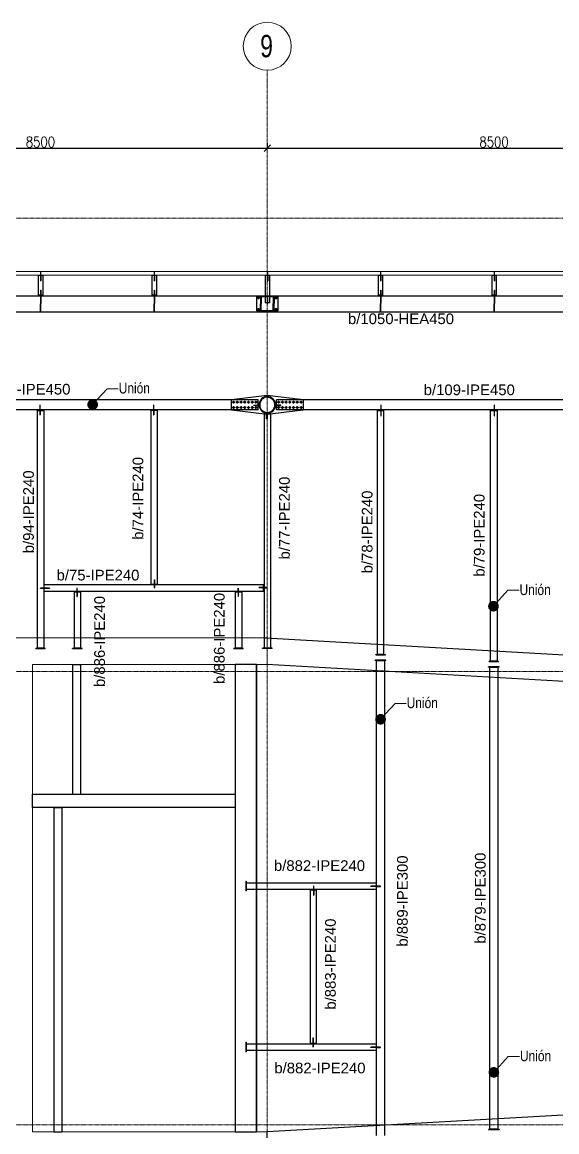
# Model space of a CAD drawing. Extents: x 7536 to 102814, y -9868 to 35131.
# Drawn here: x 34240 to 44257, y 14325 to 35131 of the extents above; entities that cross this region are included whole.
import ezdxf
from ezdxf.enums import TextEntityAlignment as Align

# ---------------------------------------------------------------- set-up
doc = ezdxf.new("R2010")
doc.units = 0
doc.header["$LTSCALE"] = 0.4
doc.linetypes.add('Grid Line', pattern=[3.33375, 1.905, -0.47625, 0.47625, -0.47625])
doc.layers.get('0').update_dxf_attribs({"color": 255})
for name, color, linetype, lineweight in [('0-1', 7, 'Continuous', 5), ('E_COLUMNAS-1', 1, 'Continuous', 25), ('E_EJES', 8, 'Continuous', 9), ('E_EJES-1', 8, 'Grid Line', 9), ('E_TEXTO', 3, 'Continuous', 9), ('E_VIGAS-1', 254, 'Continuous', 25), ('E_VIGAS-2', 5, 'Continuous', 25), ('I-WALL-1', 2, 'Continuous', 18)]:
    doc.layers.add(name, color=color, linetype=linetype, lineweight=lineweight)
for name, color, linetype in [('COTAS', 8, 'Continuous'), ('P-PLATINA', 6, 'Continuous'), ('VIGAS', 8, 'Continuous')]:
    doc.layers.add(name, color=color, linetype=linetype)
doc.styles.add('CNI_COTAS', font='romans.shx', dxfattribs={"width": 0.8})
doc.styles.add('CX', font='ARIALUNI.ttf', dxfattribs={"width": 0.8, "height": 300})
doc.styles.add('Swis721 LtCn BT', font='swisscl.ttf', dxfattribs={"height": 0.42})
doc.styles.add('VERDANA', font='arial.ttf')
doc.dimstyles.new('1.5', dxfattribs={"dimscale": 0, "dimtxt": 200, "dimasz": 120, "dimexe": 4, "dimexo": 4, "dimgap": 15, "dimtad": 1, "dimdec": 0, "dimzin": 4, "dimdsep": 46, "dimtxsty": 'CNI_COTAS', "dimblk": 'OBLIQUE', "dimcen": -0.09, "dimclrd": 256, "dimclrt": 3, "dimadec": 0, "dimazin": 0, "dimtfac": 1, "dimtdec": 0, "dimtmove": 2, "dimatfit": 0, "dimldrblk": 'OBLIQUE', "dimfxl": 0.05, "dimtolj": 1, "dimtzin": 0, "dimarcsym": 0})

# ---------------------------------------------------------------- blocks, each defined once
blk = doc.blocks.new('Grid - CNI_NOMBRE EJES-372759-_6_00m_N_E_-NIVEL-2 DOC')
at = {"layer": 'E_EJES'}
blk.add_circle((0, 0), 0.003, dxfattribs=at)
blk = doc.blocks.new('_Oblique')
at = {"color": 0, "linetype": 'ByBlock', "lineweight": -2}
blk.add_line((-0.5, -0.5), (0.5, 0.5), dxfattribs=at)
blk = doc.blocks.new('*D101')
at = {"layer": 'COTAS', "lineweight": -2, "transparency": 16777216}
blk.add_line((30332, 32769), (38832, 32769), dxfattribs=at)
at = {"layer": 'COTAS', "color": 0, "lineweight": -2, "transparency": 16777216}
blk.add_line((38832, 32862), (38832, 32765), dxfattribs=at)
at = {"layer": 'Defpoints', "color": 0, "transparency": 16777216}
for p in [(30332, 32769), (38832, 32866), (38832, 32769)]:
    blk.add_point(p, dxfattribs=at)
at = {"layer": 'COTAS', "lineweight": -2, "transparency": 16777216, "xscale": 120, "yscale": 120, "zscale": 120, "rotation": 180}
blk.add_blockref('_Oblique', (30332, 32769), dxfattribs=at)
at = {"layer": 'COTAS', "lineweight": -2, "transparency": 16777216, "xscale": 120, "yscale": 120, "zscale": 120}
blk.add_blockref('_Oblique', (38832, 32769), dxfattribs=at)
at = {"layer": 'COTAS', "color": 3, "transparency": 16777216, "insert": (34582, 32884), "char_height": 200, "attachment_point": 5, "style": 'CNI_COTAS'}
blk.add_mtext('\\A1;8500', dxfattribs=at)
blk = doc.blocks.new('*D102')
at = {"layer": 'COTAS', "color": 0, "lineweight": -2, "transparency": 16777216}
blk.add_line((47332, 32990), (47332, 32765), dxfattribs=at)
at = {"layer": 'COTAS', "lineweight": -2, "transparency": 16777216}
blk.add_line((38832, 32769), (47332, 32769), dxfattribs=at)
at = {"layer": 'Defpoints', "color": 0, "transparency": 16777216}
for p in [(47332, 32994), (38832, 32769), (47332, 32769)]:
    blk.add_point(p, dxfattribs=at)
at = {"layer": 'COTAS', "lineweight": -2, "transparency": 16777216, "xscale": 120, "yscale": 120, "zscale": 120, "rotation": 180}
blk.add_blockref('_Oblique', (38832, 32769), dxfattribs=at)
at = {"layer": 'COTAS', "lineweight": -2, "transparency": 16777216, "xscale": 120, "yscale": 120, "zscale": 120}
blk.add_blockref('_Oblique', (47332, 32769), dxfattribs=at)
at = {"layer": 'COTAS', "color": 3, "transparency": 16777216, "insert": (43082, 32884), "char_height": 200, "attachment_point": 5, "style": 'CNI_COTAS'}
blk.add_mtext('\\A1;8500', dxfattribs=at)

msp = doc.modelspace()

# ---------------------------------------------------------------- hatches: boundary and pattern name
at = {"layer": 'E_COLUMNAS-1'}
h = msp.add_hatch(dxfattribs=at)
h.set_pattern_fill('', color=256, scale=70, style=0, pattern_type=0)
h.set_pattern_definition([(45, (38981.93, 27985.31), (-157.15, 157.15), [])])
h.paths.add_polyline_path([(38984.9, 27955.6), (38981.9, 27985.3), (38973.3, 28013.9), (38959.2, 28040.3), (38940.2, 28063.4), (38917.1, 28082.4), (38890.7, 28096.5), (38862.1, 28105.1), (38832.4, 28108.1), (38802.6, 28105.1), (38774, 28096.5), (38747.6, 28082.4), (38724.5, 28063.4), (38705.6, 28040.3), (38691.5, 28013.9), (38682.8, 27985.3), (38679.9, 27955.6), (38682.8, 27925.8), (38691.5, 27897.2), (38705.6, 27870.8), (38724.5, 27847.7), (38747.6, 27828.8), (38774, 27814.7), (38802.6, 27806), (38832.4, 27803.1), (38862.1, 27806), (38890.7, 27814.7), (38917.1, 27828.8), (38940.2, 27847.7), (38959.2, 27870.8), (38973.3, 27897.2), (38981.9, 27925.8)])
h.paths.add_polyline_path([(38964, 27901), (38950.8, 27876.4), (38933.1, 27854.8), (38911.5, 27837.1), (38886.9, 27823.9), (38860.2, 27815.8), (38832.4, 27813.1), (38804.6, 27815.8), (38777.8, 27823.9), (38753.2, 27837.1), (38731.6, 27854.8), (38713.9, 27876.4), (38700.7, 27901), (38692.6, 27927.8), (38689.9, 27955.6), (38692.6, 27983.4), (38700.7, 28010.1), (38713.9, 28034.7), (38731.6, 28056.3), (38753.2, 28074), (38777.8, 28087.2), (38804.6, 28095.3), (38832.4, 28098.1), (38860.2, 28095.3), (38886.9, 28087.2), (38911.5, 28074), (38933.1, 28056.3), (38950.8, 28034.7), (38964, 28010.1), (38972.1, 27983.4), (38974.9, 27955.6), (38972.1, 27927.8)])

# ---------------------------------------------------------------- linework, layer by layer
at = {"color": 1, "linetype": 'Continuous'}
for p, q in [((38647.5, 29957.5), (38656.2, 29972.5)), ((38656.2, 29972.5), (38673.5, 29972.5)), ((38673.5, 29972.5), (38682.2, 29957.5)), ((38982.5, 29957.5), (38991.2, 29972.5)), ((38991.2, 29972.5), (39008.5, 29972.5)), ((39008.5, 29972.5), (39017.2, 29957.5)), ((38656.2, 29942.5), (38647.5, 29957.5)), ((38647.5, 29747.5), (38656.2, 29762.5)), ((38673.5, 29942.5), (38656.2, 29942.5)), ((38656.2, 29762.5), (38673.5, 29762.5)), ((38682.2, 29957.5), (38673.5, 29942.5)), ((38673.5, 29762.5), (38682.2, 29747.5)), ((38991.2, 29942.5), (38982.5, 29957.5)), ((38982.5, 29747.5), (38991.2, 29762.5)), ((39008.5, 29942.5), (38991.2, 29942.5)), ((38991.2, 29762.5), (39008.5, 29762.5)), ((39017.2, 29957.5), (39008.5, 29942.5)), ((39008.5, 29762.5), (39017.2, 29747.5)), ((38656.2, 29732.5), (38647.5, 29747.5)), ((38673.5, 29732.5), (38656.2, 29732.5)), ((38682.2, 29747.5), (38673.5, 29732.5)), ((38991.2, 29732.5), (38982.5, 29747.5)), ((39008.5, 29732.5), (38991.2, 29732.5)), ((39017.2, 29747.5), (39008.5, 29732.5))]:
    msp.add_line(p, q, dxfattribs=at)
for centre, radius, start, end in [((38199.9, 28005.6), 11.5, 18.0268, 198.0268), ((38199.9, 27905.6), 11.5, 18.0268, 198.0268), ((38199.9, 28005.6), 11.5, 198.0268, 18.0268), ((38199.9, 27905.6), 11.5, 198.0268, 18.0268), ((38199.9, 28005.6), 10, 90.0268, 270.0268), ((38199.9, 27905.6), 10, 90.0268, 270.0268), ((38199.9, 28005.6), 10, 270.0268, 90.0268), ((38199.9, 27905.6), 10, 270.0268, 90.0268), ((38269.9, 28005.6), 11.5, 18.0268, 198.0268), ((38269.9, 27905.6), 11.5, 18.0268, 198.0268), ((38269.9, 28005.6), 11.5, 198.0268, 18.0268), ((38269.9, 27905.6), 11.5, 198.0268, 18.0268), ((38269.9, 28005.6), 10, 90.0268, 270.0268), ((38269.9, 27905.6), 10, 90.0268, 270.0268), ((38269.9, 28005.6), 10, 270.0268, 90.0268), ((38269.9, 27905.6), 10, 270.0268, 90.0268), ((38339.9, 28005.6), 11.5, 18.0268, 198.0268), ((38339.9, 27905.6), 11.5, 18.0268, 198.0268), ((38339.9, 28005.6), 11.5, 198.0268, 18.0268), ((38339.9, 27905.6), 11.5, 198.0268, 18.0268), ((38339.9, 28005.6), 10, 90.0268, 270.0268), ((38339.9, 27905.6), 10, 90.0268, 270.0268), ((38339.9, 28005.6), 10, 270.0268, 90.0268), ((38339.9, 27905.6), 10, 270.0268, 90.0268), ((38409.9, 28005.7), 11.5, 18.0268, 198.0268), ((38409.9, 27905.7), 11.5, 18.0268, 198.0268), ((38409.9, 28005.7), 11.5, 198.0268, 18.0268), ((38409.9, 27905.7), 11.5, 198.0268, 18.0268), ((38409.9, 28005.7), 10, 90.0268, 270.0268), ((38409.9, 27905.7), 10, 90.0268, 270.0268), ((38409.9, 28005.7), 10, 270.0268, 90.0268), ((38409.9, 27905.7), 10, 270.0268, 90.0268), ((38479.9, 28005.7), 11.5, 18.0268, 198.0268), ((38479.9, 27905.7), 11.5, 18.0268, 198.0268), ((38479.9, 28005.7), 11.5, 198.0268, 18.0268), ((38479.9, 27905.7), 11.5, 198.0268, 18.0268), ((38479.9, 28005.7), 10, 90.0268, 270.0268), ((38479.9, 27905.7), 10, 90.0268, 270.0268), ((38479.9, 28005.7), 10, 270.0268, 90.0268), ((38479.9, 27905.7), 10, 270.0268, 90.0268), ((38549.9, 28005.7), 11.5, 18.0268, 198.0268), ((38549.9, 27905.7), 11.5, 18.0268, 198.0268), ((38549.9, 28005.7), 11.5, 198.0268, 18.0268), ((38549.9, 27905.7), 11.5, 198.0268, 18.0268), ((38549.9, 28005.7), 10, 90.0268, 270.0268), ((38549.9, 27905.7), 10, 90.0268, 270.0268), ((38549.9, 28005.7), 10, 270.0268, 90.0268), ((38549.9, 27905.7), 10, 270.0268, 90.0268), ((38619.9, 28005.8), 11.5, 18.0268, 198.0268), ((38619.9, 27905.8), 11.5, 18.0268, 198.0268), ((38619.9, 28005.8), 11.5, 198.0268, 18.0268), ((38619.9, 27905.8), 11.5, 198.0268, 18.0268), ((38619.9, 28005.8), 10, 90.0268, 270.0268), ((38619.9, 27905.8), 10, 90.0268, 270.0268), ((38619.9, 28005.8), 10, 270.0268, 90.0268), ((38619.9, 27905.8), 10, 270.0268, 90.0268), ((39044.9, 28005.3), 11.5, 18.0268, 198.0268), ((39044.9, 27905.3), 11.5, 18.0268, 198.0268), ((39044.9, 28005.3), 11.5, 198.0268, 18.0268), ((39044.9, 27905.3), 11.5, 198.0268, 18.0268), ((39044.9, 28005.3), 10, 90.0268, 270.0268), ((39044.9, 27905.3), 10, 90.0268, 270.0268), ((39044.9, 28005.3), 10, 270.0268, 90.0268), ((39044.9, 27905.3), 10, 270.0268, 90.0268), ((39114.9, 28005.3), 11.5, 18.0268, 198.0268), ((39114.9, 27905.3), 11.5, 18.0268, 198.0268), ((39114.9, 28005.3), 11.5, 198.0268, 18.0268), ((39114.9, 27905.3), 11.5, 198.0268, 18.0268), ((39114.9, 28005.3), 10, 90.0268, 270.0268), ((39114.9, 27905.3), 10, 90.0268, 270.0268), ((39114.9, 28005.3), 10, 270.0268, 90.0268), ((39114.9, 27905.3), 10, 270.0268, 90.0268), ((39184.9, 28005.4), 11.5, 18.0268, 198.0268), ((39184.9, 27905.4), 11.5, 18.0268, 198.0268), ((39184.9, 28005.4), 11.5, 198.0268, 18.0268), ((39184.9, 27905.4), 11.5, 198.0268, 18.0268), ((39184.9, 28005.4), 10, 90.0268, 270.0268), ((39184.9, 27905.4), 10, 90.0268, 270.0268), ((39184.9, 28005.4), 10, 270.0268, 90.0268), ((39184.9, 27905.4), 10, 270.0268, 90.0268), ((39254.9, 28005.4), 11.5, 18.0268, 198.0268), ((39254.9, 27905.4), 11.5, 18.0268, 198.0268), ((39254.9, 28005.4), 11.5, 198.0268, 18.0268), ((39254.9, 27905.4), 11.5, 198.0268, 18.0268), ((39254.9, 28005.4), 10, 90.0268, 270.0268), ((39254.9, 27905.4), 10, 90.0268, 270.0268), ((39254.9, 28005.4), 10, 270.0268, 90.0268), ((39254.9, 27905.4), 10, 270.0268, 90.0268), ((39324.9, 28005.4), 11.5, 18.0268, 198.0268), ((39324.9, 27905.4), 11.5, 18.0268, 198.0268), ((39324.9, 28005.4), 11.5, 198.0268, 18.0268), ((39324.9, 27905.4), 11.5, 198.0268, 18.0268), ((39324.9, 28005.4), 10, 90.0268, 270.0268), ((39324.9, 27905.4), 10, 90.0268, 270.0268), ((39324.9, 28005.4), 10, 270.0268, 90.0268), ((39324.9, 27905.4), 10, 270.0268, 90.0268), ((39394.9, 28005.5), 11.5, 18.0268, 198.0268), ((39394.9, 27905.5), 11.5, 18.0268, 198.0268), ((39394.9, 28005.5), 11.5, 198.0268, 18.0268), ((39394.9, 27905.5), 11.5, 198.0268, 18.0268), ((39394.9, 28005.5), 10, 90.0268, 270.0268), ((39394.9, 27905.5), 10, 90.0268, 270.0268), ((39394.9, 28005.5), 10, 270.0268, 90.0268), ((39394.9, 27905.5), 10, 270.0268, 90.0268), ((39464.9, 28005.5), 11.5, 18.0268, 198.0268), ((39464.9, 27905.5), 11.5, 18.0268, 198.0268), ((39464.9, 28005.5), 11.5, 198.0268, 18.0268), ((39464.9, 27905.5), 11.5, 198.0268, 18.0268), ((39464.9, 28005.5), 10, 90.0268, 270.0268), ((39464.9, 27905.5), 10, 90.0268, 270.0268), ((39464.9, 28005.5), 10, 270.0268, 90.0268), ((39464.9, 27905.5), 10, 270.0268, 90.0268)]:
    msp.add_arc(centre, radius, start, end, dxfattribs=at)
at = {"layer": '0-1', "color": 8}
for p, q in [((44827.4, 30454.2), (32837.4, 30454.2)), ((44827.4, 30389.2), (32837.4, 30389.2))]:
    msp.add_line(p, q, dxfattribs=at)
at = {"layer": 'E_COLUMNAS-1'}
for radius, start, end in [(155, 78.75, 258.75), (155, 78.75, 258.75), (152.5, 11.25, 191.25), (142.5, 348.75, 168.75), (155, 258.75, 78.75), (155, 258.75, 78.75), (152.5, 191.25, 11.25), (142.5, 168.75, 348.75)]:
    msp.add_arc((38832.4, 27955.6), radius, start, end, dxfattribs=at)
at = {"layer": 'E_EJES-1'}
for p, q in [((38832.4, 3740.4), (38832.4, 34230.5)), ((8436, 31455.7), (101914.5, 31455.7)), ((8436, 22955.7), (101914.5, 22955.7)), ((8436, 14455.7), (101914.5, 14455.7))]:
    msp.add_line(p, q, dxfattribs=at)
at = {"layer": 'E_TEXTO', "color": 4}
for p, q in [((35560, 27960), (35830.6, 28258)), ((35830.6, 28258), (36040.3, 28258)), ((43070, 24180), (43340.6, 24478)), ((43340.6, 24478), (43550.3, 24478)), ((40954.9, 22060), (41225.4, 22358)), ((41225.4, 22358), (41435.2, 22358)), ((43077.4, 15440), (43347.9, 15738)), ((43347.9, 15738), (43557.7, 15738))]:
    msp.add_line(p, q, dxfattribs=at)
at = {"layer": 'E_TEXTO', "color": 4, "const_width": 100}
for points in [[(35510, 27960, 1), (35610, 27960, 1)], [(43020, 24180, 1), (43120, 24180, 1)], [(40904.9, 22060, 1), (41004.9, 22060, 1)], [(43027.4, 15440, 1), (43127.4, 15440, 1)]]:
    msp.add_lwpolyline(points, format="xyb", close=True, dxfattribs=at)
at = {"layer": 'E_VIGAS-1', "color": 30, "true_color": 0xf26722}
for p, q in [((38232.6, 23085.8), (38232.6, 14325.9)), ((38632.6, 23085.8), (38632.6, 14325.9))]:
    msp.add_line(p, q, dxfattribs=at)
msp.add_lwpolyline([(38632.6, 14325.8), (38632.5, 23085.8), (38232.5, 23085.8), (38232.6, 14325.8)], close=True, dxfattribs=at)
at = {"layer": 'E_VIGAS-2', "color": 30, "true_color": 0xf26722}
for p, q in [((38801.6, 23587.9), (52139, 22830.8)), ((52032.6, 22336.1), (38825.3, 23085.8))]:
    msp.add_line(p, q, dxfattribs=at)
msp.add_lwpolyline([(38832.6, 13827.8), (38832.6, 14327.8), (52032.6, 15076.6)], dxfattribs=at)
at = {"layer": 'I-WALL-1', "color": 40, "true_color": 0xf8d731}
msp.add_lwpolyline([(30332.6, 13825.8), (38832.6, 13825.8), (38832.6, 14325.8), (34432.5, 14325.8), (34432.5, 23085.8), (38832.6, 23085.8), (38832.6, 23585.8), (30332.6, 23585.8), (30332.4, 23085.8), (34032.5, 23085.8), (34032.5, 14325.8), (30332.6, 14325.8)], close=True, dxfattribs=at)
at = {"layer": 'P-PLATINA'}
for p, q in [((40958, 27930.9), (40964, 27930.9)), ((43080.5, 27930.9), (43086.5, 27930.9))]:
    msp.add_line(p, q, dxfattribs=at)
for points in [[(38579.9, 27950.9), (38677.8, 27950.9), (38679.9, 27950.9), (38679.9, 27940.9), (38678.8, 27940.9), (38579.9, 27940.9)], [(40958, 27860.6), (40958, 27850.6), (40958, 27750.6), (40964, 27750.6), (40964, 27850.6), (40964, 27860.6), (40964, 27950.9), (40958, 27950.9)], [(43080.5, 27860.6), (43080.5, 27850.6), (43080.5, 27750.6), (43086.5, 27750.6), (43086.5, 27850.6), (43086.5, 27860.6), (43086.5, 27950.9), (43080.5, 27950.9)], [(38819.3, 27693.1), (38819.3, 27801.9), (38819.3, 27803.1), (38829.3, 27803.1), (38829.3, 27800.9), (38829.3, 27693.1)]]:
    msp.add_lwpolyline(points, close=True, dxfattribs=at)
msp.add_lwpolyline([(38985.9, 27941), (39084.8, 27940.7), (39084.8, 27950.7), (38986.9, 27951), (38984.8, 27951), (38984.8, 27941)], dxfattribs=at)
at = {"layer": 'VIGAS'}
for p, q in [((34623.4, 30379.2), (34541.4, 30379.2)), ((34541.4, 30379.2), (34541.4, 30012.5)), ((34590.9, 30446.7), (34584.9, 30446.7)), ((34584.9, 30446.7), (34584.9, 30389.2)), ((34584.9, 30436.7), (34590.9, 30436.7)), ((34584.9, 30389.2), (34584.9, 30379.2)), ((34584.9, 30389.2), (34590.9, 30389.2)), ((34584.9, 30379.2), (34584.9, 30281.7)), ((34584.9, 30376.7), (34590.9, 30376.7)), ((34590.9, 30389.2), (34590.9, 30446.7)), ((34590.9, 30389.2), (34590.9, 30379.2)), ((34590.9, 30379.2), (34590.9, 30281.7)), ((34623.4, 30379.2), (34623.4, 30012.5)), ((36753.4, 30379.2), (36671.4, 30379.2)), ((36671.4, 30379.2), (36671.4, 30012.5)), ((36720.9, 30446.7), (36714.9, 30446.7)), ((36714.9, 30446.7), (36714.9, 30389.2)), ((36714.9, 30436.7), (36720.9, 30436.7)), ((36714.9, 30389.2), (36714.9, 30379.2)), ((36714.9, 30389.2), (36720.9, 30389.2)), ((36714.9, 30379.2), (36714.9, 30281.7)), ((36714.9, 30376.7), (36720.9, 30376.7)), ((36720.9, 30389.2), (36720.9, 30446.7)), ((36720.9, 30389.2), (36720.9, 30379.2)), ((36720.9, 30379.2), (36720.9, 30281.7)), ((36753.4, 30379.2), (36753.4, 30012.5)), ((38873.4, 30379.2), (38791.4, 30379.2)), ((38791.4, 30379.2), (38791.4, 30002.5)), ((38840.9, 30446.7), (38834.9, 30446.7)), ((38834.9, 30446.7), (38834.9, 30389.2)), ((38834.9, 30436.7), (38840.9, 30436.7)), ((38834.9, 30389.2), (38834.9, 30379.2)), ((38834.9, 30389.2), (38840.9, 30389.2)), ((38834.9, 30379.2), (38834.9, 30281.7)), ((38834.9, 30376.7), (38840.9, 30376.7)), ((38840.9, 30389.2), (38840.9, 30446.7)), ((38840.9, 30389.2), (38840.9, 30379.2)), ((38840.9, 30379.2), (38840.9, 30281.7)), ((38873.4, 30379.2), (38873.4, 30002.5)), ((40993.4, 30379.2), (40911.4, 30379.2)), ((40911.4, 30379.2), (40911.4, 30012.5)), ((40960.9, 30446.7), (40954.9, 30446.7)), ((40954.9, 30446.7), (40954.9, 30389.2)), ((40954.9, 30436.7), (40960.9, 30436.7)), ((40954.9, 30389.2), (40954.9, 30379.2)), ((40954.9, 30389.2), (40960.9, 30389.2)), ((40954.9, 30379.2), (40954.9, 30281.7)), ((40954.9, 30376.7), (40960.9, 30376.7)), ((40960.9, 30389.2), (40960.9, 30446.7)), ((40960.9, 30389.2), (40960.9, 30379.2)), ((40960.9, 30379.2), (40960.9, 30281.7)), ((40993.4, 30379.2), (40993.4, 30012.5)), ((43123.4, 30379.2), (43041.4, 30379.2)), ((43041.4, 30379.2), (43041.4, 30012.5)), ((43090.9, 30446.7), (43084.9, 30446.7)), ((43084.9, 30446.7), (43084.9, 30389.2)), ((43084.9, 30436.7), (43090.9, 30436.7)), ((43084.9, 30389.2), (43084.9, 30379.2)), ((43084.9, 30389.2), (43090.9, 30389.2)), ((43084.9, 30379.2), (43084.9, 30281.7)), ((43084.9, 30376.7), (43090.9, 30376.7)), ((43090.9, 30389.2), (43090.9, 30446.7)), ((43090.9, 30389.2), (43090.9, 30379.2)), ((43090.9, 30379.2), (43090.9, 30281.7)), ((43123.4, 30379.2), (43123.4, 30012.5)), ((34584.9, 30296.7), (34590.9, 30296.7)), ((34584.9, 30281.7), (34590.9, 30281.7)), ((36714.9, 30296.7), (36720.9, 30296.7)), ((36714.9, 30281.7), (36720.9, 30281.7)), ((38834.9, 30296.7), (38840.9, 30296.7)), ((38834.9, 30281.7), (38840.9, 30281.7)), ((40954.9, 30296.7), (40960.9, 30296.7)), ((40954.9, 30281.7), (40960.9, 30281.7)), ((43084.9, 30296.7), (43090.9, 30296.7)), ((43084.9, 30281.7), (43090.9, 30281.7)), ((32832.4, 30002.5), (44832.4, 30002.5)), ((34623.4, 30012.5), (34541.4, 30012.5)), ((34584.9, 30107.5), (34584.9, 30012.5)), ((34584.9, 30107.5), (34590.9, 30107.5)), ((34584.9, 30022.5), (34590.9, 30022.5)), ((34584.9, 30012.5), (34584.9, 30002.5)), ((34584.9, 30002.5), (34584.9, 29858.3)), ((34584.9, 30002.5), (34590.9, 30002.5)), ((34590.9, 30107.5), (34590.9, 30012.5)), ((34590.9, 30012.5), (34590.9, 30002.5)), ((34590.9, 30002.5), (34590.9, 29858.3)), ((36753.4, 30012.5), (36671.4, 30012.5)), ((36714.9, 30107.5), (36714.9, 30012.5)), ((36714.9, 30107.5), (36720.9, 30107.5)), ((36714.9, 30022.5), (36720.9, 30022.5)), ((36714.9, 30012.5), (36714.9, 30002.5)), ((36714.9, 30002.5), (36714.9, 29858.3)), ((36714.9, 30002.5), (36720.9, 30002.5)), ((36720.9, 30107.5), (36720.9, 30012.5)), ((36720.9, 30012.5), (36720.9, 30002.5)), ((36720.9, 30002.5), (36720.9, 29858.3)), ((38634.9, 29987.5), (39029.9, 29987.5)), ((38634.9, 29717.5), (38634.9, 29987.5)), ((38703.4, 30002.5), (38703.4, 29858.3)), ((38703.4, 30002.5), (38719.4, 30002.5)), ((38719.4, 30002.5), (38719.4, 29858.3)), ((38791.4, 30002.5), (38791.4, 29868.3)), ((38873.4, 30002.5), (38873.4, 29868.3)), ((38945.4, 30002.5), (38945.4, 29858.3)), ((38945.4, 30002.5), (38961.4, 30002.5)), ((38961.4, 30002.5), (38961.4, 29858.3)), ((39029.9, 29987.5), (39029.9, 29717.5)), ((40993.4, 30012.5), (40911.4, 30012.5)), ((40954.9, 30107.5), (40954.9, 30012.5)), ((40954.9, 30107.5), (40960.9, 30107.5)), ((40954.9, 30022.5), (40960.9, 30022.5)), ((40954.9, 30012.5), (40954.9, 30002.5)), ((40954.9, 30002.5), (40954.9, 29858.3)), ((40954.9, 30002.5), (40960.9, 30002.5)), ((40960.9, 30107.5), (40960.9, 30012.5)), ((40960.9, 30012.5), (40960.9, 30002.5)), ((40960.9, 30002.5), (40960.9, 29858.3)), ((43123.4, 30012.5), (43041.4, 30012.5)), ((43084.9, 30107.5), (43084.9, 30012.5)), ((43084.9, 30107.5), (43090.9, 30107.5)), ((43084.9, 30022.5), (43090.9, 30022.5)), ((43084.9, 30012.5), (43084.9, 30002.5)), ((43084.9, 30002.5), (43084.9, 29858.3)), ((43084.9, 30002.5), (43090.9, 30002.5)), ((43090.9, 30107.5), (43090.9, 30012.5)), ((43090.9, 30012.5), (43090.9, 30002.5)), ((43090.9, 30002.5), (43090.9, 29858.3)), ((34584.9, 29883.3), (34590.9, 29883.3)), ((34584.9, 29858.3), (34590.9, 29858.3)), ((34590.9, 29846.8), (34584.9, 29846.8)), ((34584.9, 29706.8), (34584.9, 29846.8)), ((34584.9, 29816.8), (34590.9, 29816.8)), ((34590.9, 29706.8), (34590.9, 29846.8)), ((36714.9, 29883.3), (36720.9, 29883.3)), ((36714.9, 29858.3), (36720.9, 29858.3)), ((36720.9, 29846.8), (36714.9, 29846.8)), ((36714.9, 29706.8), (36714.9, 29846.8)), ((36714.9, 29816.8), (36720.9, 29816.8)), ((36720.9, 29706.8), (36720.9, 29846.8)), ((38703.4, 29878.3), (38719.4, 29878.3)), ((38703.4, 29858.3), (38719.4, 29858.3)), ((38719.4, 29846.8), (38703.4, 29846.8)), ((38703.4, 29702.5), (38703.4, 29846.8)), ((38703.4, 29826.8), (38719.4, 29826.8)), ((38719.4, 29702.5), (38719.4, 29846.8)), ((38873.4, 29868.3), (38791.4, 29868.3)), ((38834.9, 29948.3), (38834.9, 29858.3)), ((38844.9, 29948.3), (38834.9, 29948.3)), ((38834.9, 29858.3), (38844.9, 29858.3)), ((38844.9, 29858.3), (38844.9, 29948.3)), ((38945.4, 29878.3), (38961.4, 29878.3)), ((38945.4, 29858.3), (38961.4, 29858.3)), ((38961.4, 29846.8), (38945.4, 29846.8)), ((38945.4, 29702.5), (38945.4, 29846.8)), ((38945.4, 29826.8), (38961.4, 29826.8)), ((38961.4, 29702.5), (38961.4, 29846.8)), ((40954.9, 29883.3), (40960.9, 29883.3)), ((40954.9, 29858.3), (40960.9, 29858.3)), ((40960.9, 29846.8), (40954.9, 29846.8)), ((40954.9, 29706.8), (40954.9, 29846.8)), ((40954.9, 29816.8), (40960.9, 29816.8)), ((40960.9, 29706.8), (40960.9, 29846.8)), ((43084.9, 29883.3), (43090.9, 29883.3)), ((43084.9, 29858.3), (43090.9, 29858.3)), ((43090.9, 29846.8), (43084.9, 29846.8)), ((43084.9, 29706.8), (43084.9, 29846.8)), ((43084.9, 29816.8), (43090.9, 29816.8)), ((43090.9, 29706.8), (43090.9, 29846.8)), ((32832.4, 29702.5), (44832.4, 29702.5)), ((34590.9, 29706.8), (34584.9, 29706.8)), ((36720.9, 29706.8), (36714.9, 29706.8)), ((39029.9, 29717.5), (38634.9, 29717.5)), ((38719.4, 29702.5), (38703.4, 29702.5)), ((38961.4, 29702.5), (38945.4, 29702.5)), ((40960.9, 29706.8), (40954.9, 29706.8)), ((43090.9, 29706.8), (43084.9, 29706.8)), ((38159.9, 28055.6), (38832.4, 28137.7)), ((38159.9, 28055.6), (38832.4, 28137.7)), ((38832.4, 28137.7), (39504.9, 28055.6)), ((38832.4, 28137.7), (39504.9, 28055.6)), ((38159.9, 28050.6), (31060.5, 28050.6)), ((34579.2, 27950.9), (34573.2, 27950.9)), ((34573.2, 27950.9), (34573.2, 27860.6)), ((34573.2, 27930.9), (34579.2, 27930.9)), ((34579.2, 27860.6), (34579.2, 27950.9)), ((36704.3, 27950.9), (36698.3, 27950.9)), ((36698.3, 27950.9), (36698.3, 27860.6)), ((36698.3, 27930.9), (36704.3, 27930.9)), ((36704.3, 27860.6), (36704.3, 27950.9)), ((38159.9, 27855.6), (38159.9, 28055.6)), ((38159.9, 27855.6), (38159.9, 28055.6)), ((38659.9, 28050.6), (38159.9, 28050.6)), ((38184.9, 28014.2), (38199.9, 28022.9)), ((38184.9, 27996.9), (38184.9, 28014.2)), ((38199.9, 27988.2), (38184.9, 27996.9)), ((38184.9, 27914.2), (38199.9, 27922.9)), ((38184.9, 27896.9), (38184.9, 27914.2)), ((38199.9, 27888.2), (38184.9, 27896.9)), ((38199.9, 28022.9), (38214.9, 28014.2)), ((38214.9, 27996.9), (38199.9, 27988.2)), ((38199.9, 27922.9), (38214.9, 27914.2)), ((38214.9, 27896.9), (38199.9, 27888.2)), ((38214.9, 28014.2), (38214.9, 27996.9)), ((38214.9, 27914.2), (38214.9, 27896.9)), ((38254.9, 28014.2), (38269.9, 28022.9)), ((38254.9, 27996.9), (38254.9, 28014.2)), ((38269.9, 27988.3), (38254.9, 27996.9)), ((38254.9, 27914.2), (38269.9, 27922.9)), ((38254.9, 27896.9), (38254.9, 27914.2)), ((38269.9, 27888.3), (38254.9, 27896.9)), ((38269.9, 28022.9), (38284.9, 28014.3)), ((38284.9, 27996.9), (38269.9, 27988.3)), ((38269.9, 27922.9), (38284.9, 27914.3)), ((38284.9, 27896.9), (38269.9, 27888.3)), ((38284.9, 28014.3), (38284.9, 27996.9)), ((38284.9, 27914.3), (38284.9, 27896.9)), ((38324.9, 28014.3), (38339.9, 28022.9)), ((38324.9, 27997), (38324.9, 28014.3)), ((38339.9, 27988.3), (38324.9, 27997)), ((38324.9, 27914.3), (38339.9, 27922.9)), ((38324.9, 27897), (38324.9, 27914.3)), ((38339.9, 27888.3), (38324.9, 27897)), ((38339.9, 28022.9), (38354.9, 28014.3)), ((38354.9, 27997), (38339.9, 27988.3)), ((38339.9, 27922.9), (38354.9, 27914.3)), ((38354.9, 27897), (38339.9, 27888.3)), ((38354.9, 28014.3), (38354.9, 27997)), ((38354.9, 27914.3), (38354.9, 27897)), ((38394.9, 28014.3), (38409.9, 28023)), ((38394.9, 27997), (38394.9, 28014.3)), ((38409.9, 27988.3), (38394.9, 27997)), ((38394.9, 27914.3), (38409.9, 27923)), ((38394.9, 27897), (38394.9, 27914.3)), ((38409.9, 27888.3), (38394.9, 27897)), ((38409.9, 28023), (38424.9, 28014.3)), ((38424.9, 27997), (38409.9, 27988.3)), ((38409.9, 27923), (38424.9, 27914.3)), ((38424.9, 27897), (38409.9, 27888.3)), ((38424.9, 28014.3), (38424.9, 27997)), ((38424.9, 27914.3), (38424.9, 27897)), ((38464.9, 28014.3), (38479.9, 28023)), ((38464.9, 27997), (38464.9, 28014.3)), ((38479.9, 27988.4), (38464.9, 27997)), ((38464.9, 27914.3), (38479.9, 27923)), ((38464.9, 27897), (38464.9, 27914.3)), ((38479.9, 27888.4), (38464.9, 27897)), ((38479.9, 28023), (38494.9, 28014.4)), ((38494.9, 27997), (38479.9, 27988.4)), ((38479.9, 27923), (38494.9, 27914.4)), ((38494.9, 27897), (38479.9, 27888.4)), ((38494.9, 28014.4), (38494.9, 27997)), ((38494.9, 27914.4), (38494.9, 27897)), ((38534.9, 28014.4), (38549.9, 28023)), ((38534.9, 27997.1), (38534.9, 28014.4)), ((38549.9, 27988.4), (38534.9, 27997.1)), ((38534.9, 27914.4), (38549.9, 27923)), ((38534.9, 27897.1), (38534.9, 27914.4)), ((38549.9, 27888.4), (38534.9, 27897.1)), ((38549.9, 28023), (38564.9, 28014.4)), ((38564.9, 27997.1), (38549.9, 27988.4)), ((38549.9, 27923), (38564.9, 27914.4)), ((38564.9, 27897.1), (38549.9, 27888.4)), ((38564.9, 28014.4), (38564.9, 27997.1)), ((38564.9, 27914.4), (38564.9, 27897.1)), ((38604.9, 28014.4), (38619.9, 28023.1)), ((38604.9, 27997.1), (38604.9, 28014.4)), ((38619.9, 27988.4), (38604.9, 27997.1)), ((38604.9, 27914.4), (38619.9, 27923.1)), ((38604.9, 27897.1), (38604.9, 27914.4)), ((38619.9, 27888.4), (38604.9, 27897.1)), ((38619.9, 28023.1), (38634.9, 28014.4)), ((38634.9, 27997.1), (38619.9, 27988.4)), ((38619.9, 27923.1), (38634.9, 27914.4)), ((38634.9, 27897.1), (38619.9, 27888.4)), ((38634.9, 28014.4), (38634.9, 27997.1)), ((38634.9, 27914.4), (38634.9, 27897.1)), ((38659.9, 27860.6), (38659.9, 28050.6)), ((38985.9, 27941), (38984.8, 27941)), ((39004.9, 27860.6), (39004.9, 28050.6)), ((39504.9, 28050.6), (39004.9, 28050.6)), ((39029.8, 28014), (39044.8, 28022.6)), ((39029.9, 27996.6), (39029.8, 28014)), ((39044.9, 27988), (39029.9, 27996.6)), ((39029.9, 27914), (39044.9, 27922.6)), ((39029.9, 27896.6), (39029.9, 27914)), ((39044.9, 27888), (39029.9, 27896.6)), ((39044.8, 28022.6), (39059.8, 28014)), ((39059.9, 27996.7), (39044.9, 27988)), ((39044.9, 27922.6), (39059.9, 27914)), ((39059.9, 27896.7), (39044.9, 27888)), ((39059.8, 28014), (39059.9, 27996.7)), ((39059.9, 27914), (39059.9, 27896.7)), ((39099.8, 28014), (39114.8, 28022.7)), ((39099.9, 27996.7), (39099.8, 28014)), ((39114.9, 27988), (39099.9, 27996.7)), ((39099.9, 27914), (39114.9, 27922.7)), ((39099.9, 27896.7), (39099.9, 27914)), ((39114.9, 27888), (39099.9, 27896.7)), ((39114.8, 28022.7), (39129.8, 28014)), ((39129.9, 27996.7), (39114.9, 27988)), ((39114.9, 27922.7), (39129.9, 27914)), ((39129.9, 27896.7), (39114.9, 27888)), ((39129.8, 28014), (39129.9, 27996.7)), ((39129.9, 27914), (39129.9, 27896.7)), ((39169.8, 28014), (39184.8, 28022.7)), ((39169.9, 27996.7), (39169.8, 28014)), ((39184.9, 27988.1), (39169.9, 27996.7)), ((39169.9, 27914), (39184.9, 27922.7)), ((39169.9, 27896.7), (39169.9, 27914)), ((39184.9, 27888.1), (39169.9, 27896.7)), ((39184.8, 28022.7), (39199.8, 28014)), ((39199.9, 27996.7), (39184.9, 27988.1)), ((39184.9, 27922.7), (39199.9, 27914)), ((39199.9, 27896.7), (39184.9, 27888.1)), ((39199.8, 28014), (39199.9, 27996.7)), ((39199.9, 27914), (39199.9, 27896.7)), ((39239.8, 28014.1), (39254.8, 28022.7)), ((39239.9, 27996.7), (39239.8, 28014.1)), ((39254.9, 27988.1), (39239.9, 27996.7)), ((39239.9, 27914.1), (39254.9, 27922.7)), ((39239.9, 27896.7), (39239.9, 27914.1)), ((39254.9, 27888.1), (39239.9, 27896.7)), ((39254.8, 28022.7), (39269.8, 28014.1)), ((39269.9, 27996.8), (39254.9, 27988.1)), ((39254.9, 27922.7), (39269.9, 27914.1)), ((39269.9, 27896.8), (39254.9, 27888.1)), ((39269.8, 28014.1), (39269.9, 27996.8)), ((39269.9, 27914.1), (39269.9, 27896.8)), ((39309.8, 28014.1), (39324.8, 28022.8)), ((39309.9, 27996.8), (39309.8, 28014.1)), ((39324.9, 27988.1), (39309.9, 27996.8)), ((39309.9, 27914.1), (39324.9, 27922.8)), ((39309.9, 27896.8), (39309.9, 27914.1)), ((39324.9, 27888.1), (39309.9, 27896.8)), ((39324.8, 28022.8), (39339.8, 28014.1)), ((39339.9, 27996.8), (39324.9, 27988.1)), ((39324.9, 27922.8), (39339.9, 27914.1)), ((39339.9, 27896.8), (39324.9, 27888.1)), ((39339.8, 28014.1), (39339.9, 27996.8)), ((39339.9, 27914.1), (39339.9, 27896.8)), ((39379.8, 28014.1), (39394.8, 28022.8)), ((39379.9, 27996.8), (39379.8, 28014.1)), ((39394.9, 27988.2), (39379.9, 27996.8)), ((39379.9, 27914.1), (39394.9, 27922.8)), ((39379.9, 27896.8), (39379.9, 27914.1)), ((39394.9, 27888.2), (39379.9, 27896.8)), ((39394.8, 28022.8), (39409.8, 28014.1)), ((39409.9, 27996.8), (39394.9, 27988.2)), ((39394.9, 27922.8), (39409.9, 27914.1)), ((39409.9, 27896.8), (39394.9, 27888.2)), ((39409.8, 28014.1), (39409.9, 27996.8)), ((39409.9, 27914.1), (39409.9, 27896.8)), ((39449.8, 28014.2), (39464.8, 28022.8)), ((39449.9, 27996.8), (39449.8, 28014.2)), ((39464.9, 27988.2), (39449.9, 27996.8)), ((39449.9, 27914.2), (39464.9, 27922.8)), ((39449.9, 27896.8), (39449.9, 27914.2)), ((39464.9, 27888.2), (39449.9, 27896.8)), ((39464.8, 28022.8), (39479.8, 28014.2)), ((39479.9, 27996.9), (39464.9, 27988.2)), ((39464.9, 27922.8), (39479.9, 27914.2)), ((39479.9, 27896.9), (39464.9, 27888.2)), ((39479.8, 28014.2), (39479.9, 27996.9)), ((39479.9, 27914.2), (39479.9, 27896.9)), ((39504.9, 28055.6), (39504.9, 27855.6)), ((39504.9, 28055.6), (39504.9, 27855.6)), ((46659.9, 28050.6), (39504.9, 28050.6)), ((38159.9, 27860.6), (31060.4, 27860.6)), ((34522.3, 27850.6), (34642.3, 27850.6)), ((34522.3, 27850.6), (34522.3, 23585.8)), ((34573.2, 27860.6), (34573.2, 27850.6)), ((34573.2, 27850.6), (34573.2, 27765.6)), ((34573.2, 27765.6), (34579.2, 27765.6)), ((34579.2, 27860.6), (34579.2, 27850.6)), ((34579.2, 27850.6), (34579.2, 27765.6)), ((34642.3, 27850.6), (34642.3, 23585.8)), ((36767.4, 27850.6), (36647.4, 27850.6)), ((36647.4, 27850.6), (36647.4, 24588.8)), ((36698.3, 27860.6), (36698.3, 27850.6)), ((36698.3, 27850.6), (36698.3, 27765.6)), ((36698.3, 27765.6), (36704.3, 27765.6)), ((36704.3, 27860.6), (36704.3, 27850.6)), ((36704.3, 27850.6), (36704.3, 27765.6)), ((36767.4, 27850.6), (36767.4, 24588.8)), ((38659.9, 27860.6), (38159.9, 27860.6)), ((38827.6, 27772.3), (38159.9, 27855.6)), ((38827.6, 27772.3), (38159.9, 27855.6)), ((38772.4, 27793.1), (38892.4, 27793.1)), ((38772.4, 27793.1), (38772.4, 27779.2)), ((38772.4, 27779.2), (38772.4, 23585.8)), ((39504.9, 27855.6), (38827.6, 27772.3)), ((39504.9, 27855.6), (38827.6, 27772.3)), ((38892.4, 27793.1), (38892.4, 27780.3)), ((38892.4, 27780.3), (38892.4, 23391.8)), ((39504.9, 27860.6), (39004.9, 27860.6)), ((46659.9, 27860.6), (39504.9, 27860.6)), ((40894.9, 27850.6), (41014.9, 27850.6)), ((40894.9, 23272), (40894.9, 27850.6)), ((40964, 27860.6), (40958, 27860.6)), ((40964, 27850.6), (40958, 27850.6)), ((41014.9, 23272), (41014.9, 27850.6)), ((43017.2, 23152.2), (43017.4, 27850.6)), ((43017.4, 27850.6), (43137.4, 27850.6)), ((43086.5, 27860.6), (43080.5, 27860.6)), ((43086.5, 27850.6), (43080.5, 27850.6)), ((43137.4, 27850.6), (43137.2, 23152.2)), ((38762.4, 24578.8), (34652.3, 24578.8)), ((34652.3, 24458.8), (34652.3, 24578.8)), ((36767.4, 24588.8), (36647.4, 24588.8)), ((36710.5, 24673.8), (36710.5, 24588.8)), ((36710.5, 24673.8), (36716.5, 24673.8)), ((36710.5, 24588.8), (36710.5, 24578.8)), ((36710.5, 24578.8), (36710.5, 24521.9)), ((36716.5, 24673.8), (36716.5, 24588.8)), ((36716.5, 24588.8), (36716.5, 24578.8)), ((36716.5, 24578.8), (36716.5, 24521.9)), ((38762.4, 24458.8), (38762.4, 24578.8)), ((34585.4, 24509.7), (34585.4, 24515.7)), ((34642.3, 24515.7), (34585.4, 24515.7)), ((34642.3, 24509.7), (34585.4, 24509.7)), ((34600.4, 24509.7), (34600.4, 24515.7)), ((34652.3, 24515.7), (34642.3, 24515.7)), ((34652.3, 24509.7), (34642.3, 24509.7)), ((34752.3, 24515.7), (34652.3, 24515.7)), ((34752.3, 24509.7), (34652.3, 24509.7)), ((38762.4, 24458.8), (34652.3, 24458.8)), ((34752.3, 24515.7), (34752.3, 24509.7)), ((35212.5, 24448.8), (35332.5, 24448.8)), ((35212.5, 24448.8), (35212.5, 23585.8)), ((35269.4, 24515.7), (35263.4, 24515.7)), ((35263.4, 24515.7), (35263.4, 24458.8)), ((35263.4, 24500.7), (35269.4, 24500.7)), ((35263.4, 24458.8), (35263.4, 24448.8)), ((35263.4, 24448.8), (35263.4, 24363.8)), ((35263.4, 24363.8), (35269.4, 24363.8)), ((35269.4, 24458.8), (35269.4, 24515.7)), ((35269.4, 24458.8), (35269.4, 24448.8)), ((35269.4, 24448.8), (35269.4, 24363.8)), ((35332.5, 24448.8), (35332.5, 23585.8)), ((36710.5, 24536.9), (36716.5, 24536.9)), ((36710.5, 24521.9), (36716.5, 24521.9)), ((38232.5, 24448.8), (38352.5, 24448.8)), ((38232.5, 24448.8), (38232.5, 23585.8)), ((38289.4, 24515.7), (38283.4, 24515.7)), ((38283.4, 24515.7), (38283.4, 24458.8)), ((38283.4, 24500.7), (38289.4, 24500.7)), ((38283.4, 24458.8), (38283.4, 24448.8)), ((38283.4, 24448.8), (38283.4, 24363.8)), ((38283.4, 24363.8), (38289.4, 24363.8)), ((38289.4, 24458.8), (38289.4, 24515.7)), ((38289.4, 24458.8), (38289.4, 24448.8)), ((38289.4, 24448.8), (38289.4, 24363.8)), ((38352.5, 24448.8), (38352.5, 23585.8)), ((38677.4, 24521.9), (38677.4, 24527.9)), ((38762.4, 24527.9), (38677.4, 24527.9)), ((38762.4, 24521.9), (38677.4, 24521.9)), ((38772.4, 24527.9), (38762.4, 24527.9)), ((38772.4, 24521.9), (38762.4, 24521.9)), ((38829.3, 24527.9), (38772.4, 24527.9)), ((38772.4, 24521.9), (38829.3, 24521.9)), ((38814.3, 24521.9), (38814.3, 24527.9)), ((38829.3, 24521.9), (38829.3, 24527.9)), ((34522.3, 23585.8), (34522.3, 23391.8)), ((34642.3, 23585.8), (34642.3, 23391.8)), ((35212.5, 23585.8), (35212.5, 23391.8)), ((35332.5, 23585.8), (35332.5, 23391.8)), ((38232.5, 23585.8), (38232.5, 23391.8)), ((38352.5, 23585.8), (38352.5, 23391.8)), ((38772.4, 23585.8), (38772.4, 23391.8)), ((34492.3, 23385.8), (34492.3, 23391.8)), ((34492.3, 23391.8), (34672.3, 23391.8)), ((34492.3, 23385.8), (34672.3, 23385.8)), ((34642.3, 23391.8), (34522.3, 23391.8)), ((34672.3, 23385.8), (34672.3, 23391.8)), ((35182.5, 23385.8), (35182.5, 23391.8)), ((35182.5, 23391.8), (35362.5, 23391.8)), ((35182.5, 23385.8), (35362.5, 23385.8)), ((35332.5, 23391.8), (35212.5, 23391.8)), ((35362.5, 23385.8), (35362.5, 23391.8)), ((38202.5, 23385.8), (38202.5, 23391.8)), ((38202.5, 23391.8), (38382.5, 23391.8)), ((38202.5, 23385.8), (38382.5, 23385.8)), ((38352.5, 23391.8), (38232.5, 23391.8)), ((38382.5, 23385.8), (38382.5, 23391.8)), ((38742.4, 23385.8), (38742.4, 23391.8)), ((38832.6, 23391.8), (38742.4, 23391.8)), ((38832.6, 23385.8), (38742.4, 23385.8)), ((38832.6, 23391.8), (38772.4, 23391.8)), ((38892.4, 23391.8), (38832.6, 23391.8)), ((38922.4, 23391.8), (38832.6, 23391.8)), ((38922.4, 23385.8), (38832.6, 23385.8)), ((38922.4, 23385.8), (38922.4, 23391.8)), ((40854.9, 23160), (40854.9, 23166)), ((41054.9, 23166), (40854.9, 23166)), ((41054.9, 23160), (40854.9, 23160)), ((40864.9, 23266), (40864.9, 23272)), ((40864.9, 23272), (41044.9, 23272)), ((40864.9, 23266), (41044.9, 23266)), ((40879.9, 14253.2), (40879.9, 23160)), ((40879.9, 23160), (41029.9, 23160)), ((41014.9, 23272), (40894.9, 23272)), ((41029.9, 23160), (41029.9, 14253.2)), ((41044.9, 23266), (41044.9, 23272)), ((41054.9, 23160), (41054.9, 23166)), ((42987.2, 23146.2), (42987.2, 23152.2)), ((42987.2, 23152.2), (43167.2, 23152.2)), ((42987.2, 23146.2), (43167.2, 23146.2)), ((43137.2, 23152.2), (43017.2, 23152.2)), ((43167.2, 23146.2), (43167.2, 23152.2)), ((35182.6, 23085.8), (35182.6, 20655.8)), ((35182.6, 23085.8), (35332.6, 23085.8)), ((35332.6, 23085.8), (35332.6, 20655.8)), ((38825.5, 23085.8), (38818.5, 23086.2)), ((42977.4, 23040.2), (42977.4, 23046.2)), ((43177.4, 23046.2), (42977.4, 23046.2)), ((43177.4, 23040.2), (42977.4, 23040.2)), ((43002.4, 14374.6), (43002.4, 23040.2)), ((43002.4, 23040.2), (43152.4, 23040.2)), ((43152.4, 23040.2), (43152.4, 14374.6)), ((43177.4, 23040.2), (43177.4, 23046.2)), ((34432.6, 20655.8), (38232.6, 20655.9)), ((34432.6, 20405.8), (34432.6, 20655.8)), ((35182.6, 20655.8), (35332.6, 20655.8)), ((38232.6, 20655.9), (38232.6, 20405.9)), ((38232.6, 20405.9), (34432.6, 20405.8)), ((34832.5, 20405.8), (34832.6, 14325.8)), ((34832.5, 20405.8), (34982.5, 20405.8)), ((34982.5, 20405.8), (34982.6, 14325.8)), ((38432.6, 19024), (38432.6, 18844)), ((38432.6, 19024), (38438.6, 19024)), ((38438.6, 19024), (38438.6, 18844)), ((38438.6, 18994), (38438.6, 18874)), ((38438.6, 18994), (40869.9, 18994)), ((40869.9, 18994), (40869.9, 18874)), ((38432.6, 18844), (38438.6, 18844)), ((38438.6, 18874), (40869.9, 18874)), ((39632.5, 18864), (39632.5, 15984.2)), ((39632.5, 18864), (39752.5, 18864)), ((39701.6, 18930.9), (39695.6, 18930.9)), ((39695.6, 18930.9), (39695.6, 18874)), ((39695.6, 18915.9), (39701.6, 18915.9)), ((39695.6, 18874), (39695.6, 18864)), ((39695.6, 18874), (39701.6, 18874)), ((39695.6, 18864), (39695.6, 18764)), ((39695.6, 18858.8), (39701.6, 18858.8)), ((39695.6, 18764), (39701.6, 18764)), ((39701.6, 18874), (39701.6, 18930.9)), ((39701.6, 18874), (39701.6, 18864)), ((39701.6, 18864), (39701.6, 18764)), ((39752.5, 15984.2), (39752.5, 18864)), ((40769.9, 18924.9), (40769.9, 18930.9)), ((40869.9, 18930.9), (40769.9, 18930.9)), ((40869.9, 18924.9), (40769.9, 18924.9)), ((40865.6, 18924.9), (40865.6, 18930.9)), ((40879.9, 18930.9), (40869.9, 18930.9)), ((40879.9, 18924.9), (40869.9, 18924.9)), ((40879.9, 18924.9), (40879.9, 18930.9)), ((40951.3, 18930.9), (40879.9, 18930.9)), ((40879.9, 18924.9), (40951.3, 18924.9)), ((40936.3, 18924.9), (40936.3, 18930.9)), ((40951.3, 18924.9), (40951.3, 18930.9)), ((39683.4, 16084.2), (39683.4, 15984.2)), ((39683.4, 16084.2), (39689.4, 16084.2)), ((39689.4, 16084.2), (39689.4, 15984.2)), ((38432.6, 16004.2), (38432.6, 15824.2)), ((38432.6, 16004.2), (38438.6, 16004.2)), ((38432.6, 15824.2), (38438.6, 15824.2)), ((38438.6, 16004.2), (38438.6, 15824.2)), ((38438.6, 15974.2), (38438.6, 15854.2)), ((38438.6, 15974.2), (40869.9, 15974.2)), ((38438.6, 15854.2), (40869.9, 15854.2)), ((39632.5, 15984.2), (39752.5, 15984.2)), ((39683.4, 15989.4), (39689.4, 15989.4)), ((39683.4, 15984.2), (39683.4, 15974.2)), ((39683.4, 15974.2), (39683.4, 15917.3)), ((39683.4, 15974.2), (39689.4, 15974.2)), ((39683.4, 15932.3), (39689.4, 15932.3)), ((39683.4, 15917.3), (39689.4, 15917.3)), ((39689.4, 15984.2), (39689.4, 15974.2)), ((39689.4, 15974.2), (39689.4, 15917.3)), ((40769.9, 15905.1), (40769.9, 15911.1)), ((40869.9, 15911.1), (40769.9, 15911.1)), ((40869.9, 15905.1), (40769.9, 15905.1)), ((40865.6, 15905.1), (40865.6, 15911.1)), ((40869.9, 15974.2), (40869.9, 15854.2)), ((40879.9, 15911.1), (40869.9, 15911.1)), ((40879.9, 15905.1), (40869.9, 15905.1)), ((40879.9, 15905.1), (40879.9, 15911.1)), ((40951.3, 15911.1), (40879.9, 15911.1)), ((40879.9, 15905.1), (40951.3, 15905.1)), ((40936.3, 15905.1), (40936.3, 15911.1)), ((40951.3, 15905.1), (40951.3, 15911.1)), ((42977.4, 14374.6), (43177.4, 14374.6)), ((42977.4, 14374.6), (42977.4, 14368.6)), ((42977.4, 14368.6), (43177.4, 14368.6)), ((43152.4, 14374.6), (43002.4, 14374.6)), ((43177.4, 14374.6), (43177.4, 14368.6)), ((34832.6, 14325.8), (34982.6, 14325.8))]:
    msp.add_line(p, q, dxfattribs=at)

# ---------------------------------------------------------------- block references
at = {"layer": 'E_EJES', "xscale": 149999.9999999999, "yscale": 149999.9999999999, "zscale": 149999.9999999999}
msp.add_blockref('Grid - CNI_NOMBRE EJES-372759-_6_00m_N_E_-NIVEL-2 DOC', (38832.4, 34680.5), dxfattribs=at)

# ---------------------------------------------------------------- texts
at = {"layer": 'E_EJES', "insert": (38698.7, 34893.1), "char_height": 420, "width": 312.658, "attachment_point": 1, "style": 'Swis721 LtCn BT'}
msp.add_mtext('9', dxfattribs=at)
at = {"layer": 'E_TEXTO', "style": 'VERDANA'}
for s, p in [('b/1050-HEA450', (41337.4, 29469.3)), ('b/106-IPE450', (34290.1, 28149.5)), ('b/109-IPE450', (42616.7, 28137.2)), ('b/75-IPE240', (35660, 24663.1)), ('b/882-IPE240', (39810.1, 19216.4)), ('b/882-IPE240', (39818.3, 15421.2))]:
    msp.add_text(s, height=200, dxfattribs=at).set_placement(p, align=Align.CENTER)
at = {"layer": 'E_TEXTO', "color": 4, "style": 'CX', "width": 0.8}
for p in [(36049.3, 28169.2), (43559.3, 24389.2), (41444.2, 22269.2), (43566.7, 15649.2)]:
    msp.add_text('Unión', height=200, dxfattribs=at).set_placement(p)
at = {"layer": 'E_TEXTO', "style": 'VERDANA'}
for s, p in [('b/74-IPE240', (36508.6, 26201.6)), ('b/94-IPE240', (34457.9, 25949.6)), ('b/77-IPE240', (39253.1, 25832.8)), ('b/78-IPE240', (40803.3, 25572)), ('b/79-IPE240', (42903.6, 25509.4)), ('b/886-IPE240', (35789.2, 23518.4)), ('b/886-IPE240', (38032.7, 23576.4)), ('b/889-IPE300', (41463.4, 18652)), ('b/879-IPE300', (42923.3, 18705.7)), ('b/883-IPE240', (40115.1, 17469.3))]:
    msp.add_text(s, height=200, rotation=90, dxfattribs=at).set_placement(p, align=Align.CENTER)

# ---------------------------------------------------------------- dimensions: what is measured, and where the dimension line sits
at = {"layer": 'COTAS'}
for base, p1, p2, picture, middle in [((38832.4, 32769), (30332.4, 32769), (38832.4, 32865.6), '*D101', (34582.4, 32884)), ((47332.4, 32769), (38832.4, 32769), (47332.4, 32993.5), '*D102', (43082.4, 32884))]:
    dim = msp.add_linear_dim(base=base, p1=p1, p2=p2, dimstyle='1.5', override={"dimscale": 1}, dxfattribs=at)
    dim.commit()
    dim.dimension.update_dxf_attribs({"geometry": picture, "text_midpoint": middle})

doc.saveas('drawing.dxf')
